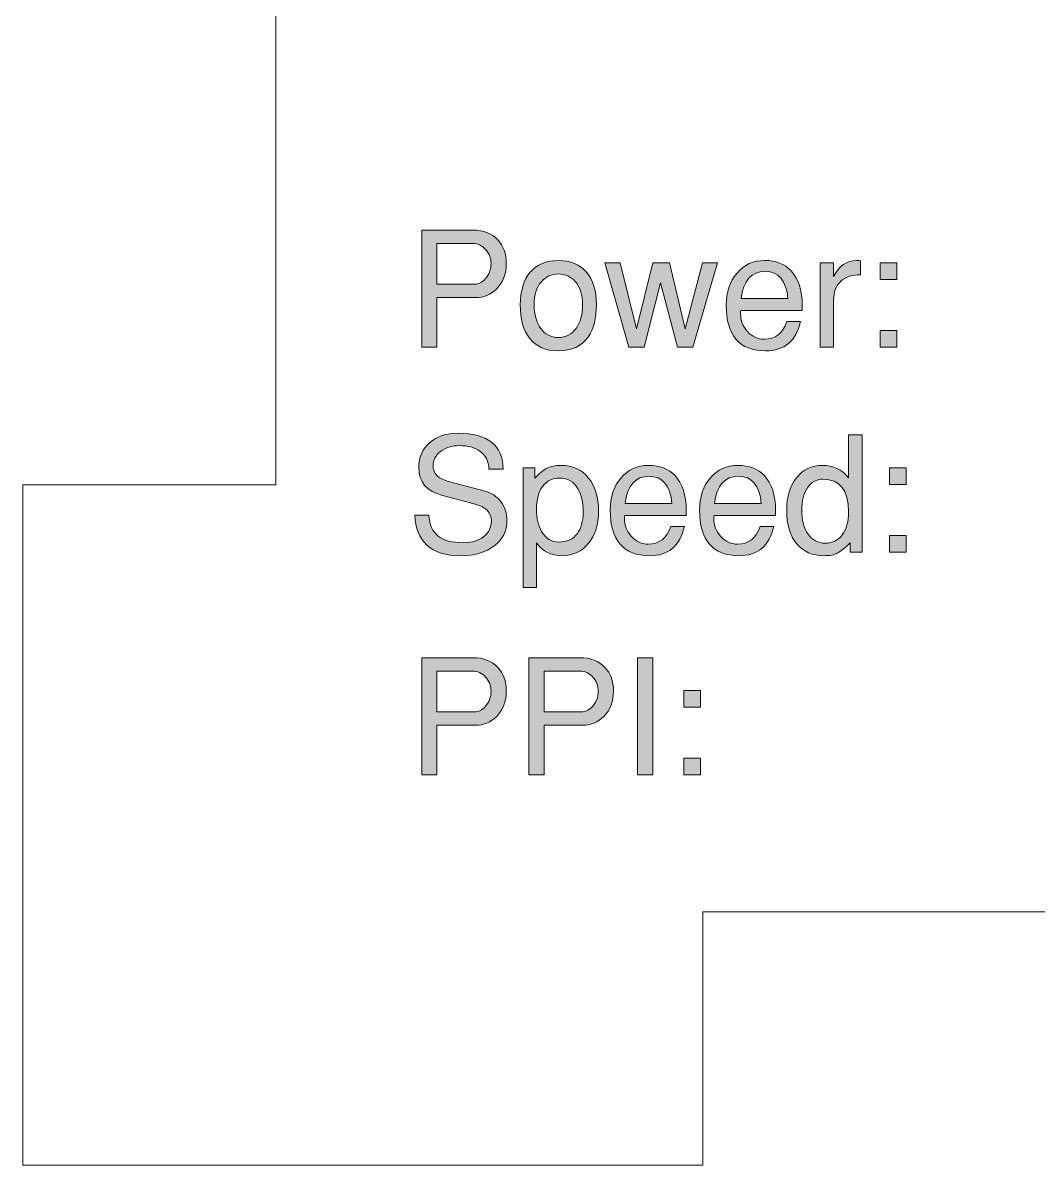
# Model space of a CAD drawing. Header units: inches. Extents: x 0.79 to 6.2, y -4.47 to -0.71.
# Drawn here: x 2.554 to 3.344, y -4.465 to -3.577 of the extents above; entities that cross this region are included whole.
import ezdxf

# ---------------------------------------------------------------- set-up
doc = ezdxf.new("R2010")
doc.units = ezdxf.units.IN
doc.header["$MEASUREMENT"] = 0
doc.layers.add('Layer 1', color=7, linetype='Continuous')

# ---------------------------------------------------------------- blocks, each defined once
blk = doc.blocks.new('block 34')
at = {"layer": 'Layer 1', "true_color": 0xed1f24}
h = blk.add_hatch(color=240, dxfattribs=at)
h.dxf.hatch_style = 2
edge = h.paths.add_edge_path()
edge.add_spline(control_points=[(2.93015, -3.76398), (2.93015, -3.77215), (2.92765, -3.77873), (2.92265, -3.78373), (2.91815, -3.78832), (2.9126, -3.79061), (2.90602, -3.79061), (2.90602, -3.79061), (2.87615, -3.79061), (2.87615, -3.79061), (2.87615, -3.79061), (2.87615, -3.82923), (2.87615, -3.82923), (2.87615, -3.82923), (2.86439, -3.82923), (2.86439, -3.82923), (2.86439, -3.82923), (2.86439, -3.7381), (2.86439, -3.7381), (2.86439, -3.7381), (2.90415, -3.7381), (2.90415, -3.7381), (2.91231, -3.7381), (2.91877, -3.74061), (2.92352, -3.74561), (2.92794, -3.75035), (2.93015, -3.75648), (2.93015, -3.76398)], knot_values=[0, 0, 0, 0, 1, 1, 1, 2, 2, 2, 3, 3, 3, 4, 4, 4, 5, 5, 5, 6, 6, 6, 7, 7, 7, 8, 8, 8, 9, 9, 9, 9], degree=3, periodic=1)
edge = h.paths.add_edge_path()
edge.add_spline(control_points=[(2.91827, -3.76398), (2.91827, -3.75981), (2.91685, -3.75619), (2.91402, -3.75311), (2.91119, -3.75002), (2.90785, -3.74848), (2.90402, -3.74848), (2.90402, -3.74848), (2.87615, -3.74848), (2.87615, -3.74848), (2.87615, -3.74848), (2.87615, -3.78023), (2.87615, -3.78023), (2.87615, -3.78023), (2.90552, -3.78023), (2.90552, -3.78023), (2.90843, -3.78023), (2.91119, -3.77886), (2.91377, -3.7761), (2.91677, -3.77285), (2.91827, -3.76881), (2.91827, -3.76398)], knot_values=[0, 0, 0, 0, 1, 1, 1, 2, 2, 2, 3, 3, 3, 4, 4, 4, 5, 5, 5, 6, 6, 6, 7, 7, 7, 7], degree=3, periodic=1)
h = blk.add_hatch(color=240, dxfattribs=at)
h.dxf.hatch_style = 2
edge = h.paths.add_edge_path()
edge.add_spline(control_points=[(3.00027, -3.79598), (3.00027, -3.80665), (2.9981, -3.81506), (2.99377, -3.82123), (2.98869, -3.8284), (2.98098, -3.83198), (2.97064, -3.83198), (2.9609, -3.83198), (2.95348, -3.82878), (2.94839, -3.82235), (2.94347, -3.81619), (2.94102, -3.8074), (2.94102, -3.79598), (2.94102, -3.78531), (2.94358, -3.77694), (2.94871, -3.77085), (2.95383, -3.76477), (2.96115, -3.76173), (2.97064, -3.76173), (2.98014, -3.76173), (2.98745, -3.76477), (2.99258, -3.77085), (2.99771, -3.77694), (3.00027, -3.78531), (3.00027, -3.79598)], knot_values=[0, 0, 0, 0, 1, 1, 1, 2, 2, 2, 3, 3, 3, 4, 4, 4, 5, 5, 5, 6, 6, 6, 7, 7, 7, 8, 8, 8, 8], degree=3, periodic=1)
edge = h.paths.add_edge_path()
edge.add_spline(control_points=[(2.98952, -3.79598), (2.98952, -3.78857), (2.98764, -3.78265), (2.98389, -3.77823), (2.98048, -3.77423), (2.97606, -3.77223), (2.97064, -3.77223), (2.96522, -3.77223), (2.96081, -3.77423), (2.9574, -3.77823), (2.95365, -3.78265), (2.95177, -3.78857), (2.95177, -3.79598), (2.95177, -3.80373), (2.95348, -3.80994), (2.9569, -3.8146), (2.96031, -3.81927), (2.96489, -3.82161), (2.97064, -3.82161), (2.97639, -3.82161), (2.98098, -3.81927), (2.9844, -3.8146), (2.98781, -3.80994), (2.98952, -3.80373), (2.98952, -3.79598)], knot_values=[0, 0, 0, 0, 1, 1, 1, 2, 2, 2, 3, 3, 3, 4, 4, 4, 5, 5, 5, 6, 6, 6, 7, 7, 7, 8, 8, 8, 8], degree=3, periodic=1)
h = blk.add_hatch(color=240, dxfattribs=at)
h.dxf.hatch_style = 2
h.paths.add_polyline_path([(3.09452, -3.7636), (3.07515, -3.82923), (3.06329, -3.82923), (3.05, -3.77903), (3.03737, -3.82923), (3.02552, -3.82923), (3.00677, -3.7636), (3.0186, -3.7636), (3.03153, -3.81479), (3.04414, -3.7636), (3.05714, -3.7636), (3.06927, -3.81485), (3.08277, -3.7636)])
h = blk.add_hatch(color=240, dxfattribs=at)
h.dxf.hatch_style = 2
edge = h.paths.add_edge_path()
edge.add_spline(control_points=[(3.16039, -3.79673), (3.16039, -3.79831), (3.16035, -3.79961), (3.16027, -3.8006), (3.16027, -3.8006), (3.11252, -3.8006), (3.11252, -3.8006), (3.11243, -3.80119), (3.11239, -3.80202), (3.11239, -3.80311), (3.11239, -3.80836), (3.1142, -3.81298), (3.11782, -3.81698), (3.12143, -3.82098), (3.12573, -3.82298), (3.13072, -3.82298), (3.13936, -3.82298), (3.14522, -3.8184), (3.1483, -3.80923), (3.1483, -3.80923), (3.15902, -3.80923), (3.15902, -3.80923), (3.15552, -3.8244), (3.14648, -3.83198), (3.1319, -3.83198), (3.11148, -3.83198), (3.10127, -3.82015), (3.10127, -3.79648), (3.10127, -3.78632), (3.10406, -3.77798), (3.10965, -3.77148), (3.11523, -3.76498), (3.1224, -3.76173), (3.13114, -3.76173), (3.13972, -3.76173), (3.14656, -3.7644), (3.15165, -3.76973), (3.1574, -3.77581), (3.16031, -3.78482), (3.16039, -3.79673)], knot_values=[0, 0, 0, 0, 1, 1, 1, 2, 2, 2, 3, 3, 3, 4, 4, 4, 5, 5, 5, 6, 6, 6, 7, 7, 7, 8, 8, 8, 9, 9, 9, 10, 10, 10, 11, 11, 11, 12, 12, 12, 13, 13, 13, 13], degree=3, periodic=1)
edge = h.paths.add_edge_path()
edge.add_spline(control_points=[(3.14927, -3.79135), (3.14793, -3.77728), (3.14204, -3.77023), (3.13159, -3.77023), (3.12071, -3.77023), (3.11448, -3.77728), (3.11289, -3.79135), (3.11289, -3.79135), (3.14927, -3.79135), (3.14927, -3.79135)], knot_values=[0, 0, 0, 0, 1, 1, 1, 2, 2, 2, 3, 3, 3, 3], degree=3, periodic=1)
h = blk.add_hatch(color=240, dxfattribs=at)
h.dxf.hatch_style = 2
edge = h.paths.add_edge_path()
edge.add_spline(control_points=[(3.20577, -3.77285), (3.19935, -3.77285), (3.19431, -3.77444), (3.19064, -3.77761), (3.18673, -3.78111), (3.18477, -3.78606), (3.18477, -3.79248), (3.18477, -3.79248), (3.18477, -3.82923), (3.18477, -3.82923), (3.18477, -3.82923), (3.17427, -3.82923), (3.17427, -3.82923), (3.17427, -3.82923), (3.17427, -3.7636), (3.17427, -3.7636), (3.17427, -3.7636), (3.18477, -3.7636), (3.18477, -3.7636), (3.18477, -3.7636), (3.18477, -3.7741), (3.18477, -3.7741), (3.18893, -3.76586), (3.19493, -3.76173), (3.20277, -3.76173), (3.20344, -3.76173), (3.20443, -3.76181), (3.20577, -3.76198), (3.20577, -3.76198), (3.20577, -3.77285), (3.20577, -3.77285)], knot_values=[0, 0, 0, 0, 1, 1, 1, 2, 2, 2, 3, 3, 3, 4, 4, 4, 5, 5, 5, 6, 6, 6, 7, 7, 7, 8, 8, 8, 9, 9, 9, 10, 10, 10, 10], degree=3, periodic=1)
h = blk.add_hatch(color=240, dxfattribs=at)
h.dxf.hatch_style = 2
h.paths.add_polyline_path([(3.23402, -3.7766), (3.22102, -3.7766), (3.22102, -3.7636), (3.23402, -3.7636)])
h.paths.add_polyline_path([(3.23402, -3.82923), (3.22102, -3.82923), (3.22102, -3.81623), (3.23402, -3.81623)])
at = {"layer": 'Layer 1', "lineweight": 0}
for points in [[(3.09452, -3.7636), (3.07515, -3.82923), (3.06329, -3.82923), (3.05, -3.77903), (3.03737, -3.82923), (3.02552, -3.82923), (3.00677, -3.7636), (3.0186, -3.7636), (3.03153, -3.81479), (3.04414, -3.7636), (3.05714, -3.7636), (3.06927, -3.81485), (3.08277, -3.7636), (3.09452, -3.7636)], [(3.23402, -3.7766), (3.22102, -3.7766), (3.22102, -3.7636), (3.23402, -3.7636), (3.23402, -3.7766)], [(3.23402, -3.82923), (3.22102, -3.82923), (3.22102, -3.81623), (3.23402, -3.81623), (3.23402, -3.82923)]]:
    blk.add_lwpolyline(points, dxfattribs=at)
for points, knots in [([(2.93015, -3.76398), (2.93015, -3.77215), (2.92765, -3.77873), (2.92265, -3.78373), (2.91815, -3.78832), (2.9126, -3.79061), (2.90602, -3.79061), (2.90602, -3.79061), (2.87615, -3.79061), (2.87615, -3.79061), (2.87615, -3.79061), (2.87615, -3.82923), (2.87615, -3.82923), (2.87615, -3.82923), (2.86439, -3.82923), (2.86439, -3.82923), (2.86439, -3.82923), (2.86439, -3.7381), (2.86439, -3.7381), (2.86439, -3.7381), (2.90415, -3.7381), (2.90415, -3.7381), (2.91231, -3.7381), (2.91877, -3.74061), (2.92352, -3.74561), (2.92794, -3.75035), (2.93015, -3.75648), (2.93015, -3.76398)], [0, 0, 0, 0, 1, 1, 1, 2, 2, 2, 3, 3, 3, 4, 4, 4, 5, 5, 5, 6, 6, 6, 7, 7, 7, 8, 8, 8, 9, 9, 9, 9]), ([(2.91827, -3.76398), (2.91827, -3.75981), (2.91685, -3.75619), (2.91402, -3.75311), (2.91119, -3.75002), (2.90785, -3.74848), (2.90402, -3.74848), (2.90402, -3.74848), (2.87615, -3.74848), (2.87615, -3.74848), (2.87615, -3.74848), (2.87615, -3.78023), (2.87615, -3.78023), (2.87615, -3.78023), (2.90552, -3.78023), (2.90552, -3.78023), (2.90843, -3.78023), (2.91119, -3.77886), (2.91377, -3.7761), (2.91677, -3.77285), (2.91827, -3.76881), (2.91827, -3.76398)], [0, 0, 0, 0, 1, 1, 1, 2, 2, 2, 3, 3, 3, 4, 4, 4, 5, 5, 5, 6, 6, 6, 7, 7, 7, 7]), ([(3.00027, -3.79598), (3.00027, -3.80665), (2.9981, -3.81506), (2.99377, -3.82123), (2.98869, -3.8284), (2.98098, -3.83198), (2.97064, -3.83198), (2.9609, -3.83198), (2.95348, -3.82878), (2.94839, -3.82235), (2.94347, -3.81619), (2.94102, -3.8074), (2.94102, -3.79598), (2.94102, -3.78531), (2.94358, -3.77694), (2.94871, -3.77085), (2.95383, -3.76477), (2.96115, -3.76173), (2.97064, -3.76173), (2.98014, -3.76173), (2.98745, -3.76477), (2.99258, -3.77085), (2.99771, -3.77694), (3.00027, -3.78531), (3.00027, -3.79598)], [0, 0, 0, 0, 1, 1, 1, 2, 2, 2, 3, 3, 3, 4, 4, 4, 5, 5, 5, 6, 6, 6, 7, 7, 7, 8, 8, 8, 8]), ([(3.16039, -3.79673), (3.16039, -3.79831), (3.16035, -3.79961), (3.16027, -3.8006), (3.16027, -3.8006), (3.11252, -3.8006), (3.11252, -3.8006), (3.11243, -3.80119), (3.11239, -3.80202), (3.11239, -3.80311), (3.11239, -3.80836), (3.1142, -3.81298), (3.11782, -3.81698), (3.12143, -3.82098), (3.12573, -3.82298), (3.13072, -3.82298), (3.13936, -3.82298), (3.14522, -3.8184), (3.1483, -3.80923), (3.1483, -3.80923), (3.15902, -3.80923), (3.15902, -3.80923), (3.15552, -3.8244), (3.14648, -3.83198), (3.1319, -3.83198), (3.11148, -3.83198), (3.10127, -3.82015), (3.10127, -3.79648), (3.10127, -3.78632), (3.10406, -3.77798), (3.10965, -3.77148), (3.11523, -3.76498), (3.1224, -3.76173), (3.13114, -3.76173), (3.13972, -3.76173), (3.14656, -3.7644), (3.15165, -3.76973), (3.1574, -3.77581), (3.16031, -3.78482), (3.16039, -3.79673)], [0, 0, 0, 0, 1, 1, 1, 2, 2, 2, 3, 3, 3, 4, 4, 4, 5, 5, 5, 6, 6, 6, 7, 7, 7, 8, 8, 8, 9, 9, 9, 10, 10, 10, 11, 11, 11, 12, 12, 12, 13, 13, 13, 13]), ([(3.20577, -3.77285), (3.19935, -3.77285), (3.19431, -3.77444), (3.19064, -3.77761), (3.18673, -3.78111), (3.18477, -3.78606), (3.18477, -3.79248), (3.18477, -3.79248), (3.18477, -3.82923), (3.18477, -3.82923), (3.18477, -3.82923), (3.17427, -3.82923), (3.17427, -3.82923), (3.17427, -3.82923), (3.17427, -3.7636), (3.17427, -3.7636), (3.17427, -3.7636), (3.18477, -3.7636), (3.18477, -3.7636), (3.18477, -3.7636), (3.18477, -3.7741), (3.18477, -3.7741), (3.18893, -3.76586), (3.19493, -3.76173), (3.20277, -3.76173), (3.20344, -3.76173), (3.20443, -3.76181), (3.20577, -3.76198), (3.20577, -3.76198), (3.20577, -3.77285), (3.20577, -3.77285)], [0, 0, 0, 0, 1, 1, 1, 2, 2, 2, 3, 3, 3, 4, 4, 4, 5, 5, 5, 6, 6, 6, 7, 7, 7, 8, 8, 8, 9, 9, 9, 10, 10, 10, 10]), ([(2.98952, -3.79598), (2.98952, -3.78857), (2.98764, -3.78265), (2.98389, -3.77823), (2.98048, -3.77423), (2.97606, -3.77223), (2.97064, -3.77223), (2.96522, -3.77223), (2.96081, -3.77423), (2.9574, -3.77823), (2.95365, -3.78265), (2.95177, -3.78857), (2.95177, -3.79598), (2.95177, -3.80373), (2.95348, -3.80994), (2.9569, -3.8146), (2.96031, -3.81927), (2.96489, -3.82161), (2.97064, -3.82161), (2.97639, -3.82161), (2.98098, -3.81927), (2.9844, -3.8146), (2.98781, -3.80994), (2.98952, -3.80373), (2.98952, -3.79598)], [0, 0, 0, 0, 1, 1, 1, 2, 2, 2, 3, 3, 3, 4, 4, 4, 5, 5, 5, 6, 6, 6, 7, 7, 7, 8, 8, 8, 8]), ([(3.14927, -3.79135), (3.14793, -3.77728), (3.14204, -3.77023), (3.13159, -3.77023), (3.12071, -3.77023), (3.11448, -3.77728), (3.11289, -3.79135), (3.11289, -3.79135), (3.14927, -3.79135), (3.14927, -3.79135)], [0, 0, 0, 0, 1, 1, 1, 2, 2, 2, 3, 3, 3, 3])]:
    blk.add_open_spline(points, degree=3, knots=knots, dxfattribs=at)
blk = doc.blocks.new('block 36')
at = {"layer": 'Layer 1', "true_color": 0xed1f24}
h = blk.add_hatch(color=240, dxfattribs=at)
h.dxf.hatch_style = 2
edge = h.paths.add_edge_path()
edge.add_spline(control_points=[(2.93064, -3.96394), (2.93064, -3.9721), (2.92735, -3.97871), (2.92077, -3.98374), (2.91418, -3.98879), (2.90544, -3.99131), (2.89452, -3.99131), (2.88302, -3.99131), (2.87427, -3.98856), (2.86827, -3.98306), (2.86227, -3.97756), (2.85919, -3.96977), (2.85902, -3.95968), (2.85902, -3.95968), (2.86977, -3.95968), (2.86977, -3.95968), (2.87035, -3.96718), (2.87279, -3.97264), (2.87708, -3.97606), (2.88137, -3.97948), (2.88802, -3.98119), (2.89702, -3.98119), (2.90344, -3.98119), (2.90862, -3.97961), (2.91258, -3.97644), (2.91654, -3.97328), (2.91852, -3.9692), (2.91852, -3.96421), (2.91852, -3.95771), (2.91406, -3.9533), (2.90514, -3.95097), (2.90514, -3.95097), (2.88039, -3.94446), (2.88039, -3.94446), (2.86814, -3.94121), (2.86202, -3.93399), (2.86202, -3.92282), (2.86202, -3.91482), (2.86483, -3.90836), (2.87046, -3.90344), (2.87609, -3.89852), (2.88348, -3.89606), (2.89265, -3.89606), (2.91564, -3.89606), (2.92735, -3.9054), (2.92777, -3.92406), (2.92777, -3.92406), (2.91665, -3.92406), (2.91665, -3.92406), (2.91631, -3.91781), (2.91393, -3.9131), (2.90952, -3.90993), (2.90561, -3.9071), (2.90031, -3.90569), (2.89364, -3.90569), (2.8879, -3.90569), (2.88304, -3.90719), (2.87908, -3.91018), (2.87512, -3.91319), (2.87315, -3.91693), (2.87315, -3.92143), (2.87315, -3.92744), (2.87714, -3.93148), (2.88515, -3.93356), (2.88515, -3.93356), (2.91365, -3.94106), (2.91365, -3.94106), (2.91856, -3.9424), (2.9226, -3.9451), (2.92577, -3.94918), (2.92902, -3.95352), (2.93064, -3.95844), (2.93064, -3.96394)], knot_values=[0, 0, 0, 0, 1, 1, 1, 2, 2, 2, 3, 3, 3, 4, 4, 4, 5, 5, 5, 6, 6, 6, 7, 7, 7, 8, 8, 8, 9, 9, 9, 10, 10, 10, 11, 11, 11, 12, 12, 12, 13, 13, 13, 14, 14, 14, 15, 15, 15, 16, 16, 16, 17, 17, 17, 18, 18, 18, 19, 19, 19, 20, 20, 20, 21, 21, 21, 22, 22, 22, 23, 23, 23, 24, 24, 24, 24], degree=3, periodic=1)
h = blk.add_hatch(color=240, dxfattribs=at)
h.dxf.hatch_style = 2
edge = h.paths.add_edge_path()
edge.add_spline(control_points=[(3.2069, -3.98856), (3.2069, -3.98856), (3.19777, -3.98856), (3.19777, -3.98856), (3.19777, -3.98856), (3.19777, -3.98119), (3.19777, -3.98119), (3.1936, -3.98535), (3.19023, -3.98808), (3.18765, -3.98937), (3.18507, -3.99066), (3.18169, -3.99131), (3.17752, -3.99131), (3.16836, -3.99131), (3.16119, -3.98819), (3.15602, -3.98193), (3.15085, -3.97569), (3.14827, -3.96702), (3.14827, -3.95593), (3.14827, -3.94552), (3.15084, -3.9371), (3.15596, -3.93068), (3.16109, -3.92427), (3.16781, -3.92106), (3.17615, -3.92106), (3.18431, -3.92106), (3.19106, -3.92427), (3.1964, -3.93068), (3.1964, -3.93068), (3.1964, -3.89743), (3.1964, -3.89743), (3.1964, -3.89743), (3.2069, -3.89743), (3.2069, -3.89743), (3.2069, -3.89743), (3.2069, -3.98856), (3.2069, -3.98856)], knot_values=[0, 0, 0, 0, 1, 1, 1, 2, 2, 2, 3, 3, 3, 4, 4, 4, 5, 5, 5, 6, 6, 6, 7, 7, 7, 8, 8, 8, 9, 9, 9, 10, 10, 10, 11, 11, 11, 12, 12, 12, 12], degree=3, periodic=1)
edge = h.paths.add_edge_path()
edge.add_spline(control_points=[(3.1964, -3.95719), (3.1964, -3.94027), (3.18971, -3.93181), (3.17634, -3.93181), (3.17127, -3.93181), (3.16729, -3.93406), (3.16438, -3.93856), (3.16148, -3.94306), (3.16002, -3.94885), (3.16002, -3.95593), (3.16002, -3.96368), (3.16164, -3.9699), (3.16488, -3.97456), (3.16812, -3.97923), (3.17261, -3.98156), (3.17834, -3.98156), (3.1839, -3.98156), (3.1883, -3.97939), (3.19154, -3.97506), (3.19478, -3.97073), (3.1964, -3.96477), (3.1964, -3.95719)], knot_values=[0, 0, 0, 0, 1, 1, 1, 2, 2, 2, 3, 3, 3, 4, 4, 4, 5, 5, 5, 6, 6, 6, 7, 7, 7, 7], degree=3, periodic=1)
h = blk.add_hatch(color=240, dxfattribs=at)
h.dxf.hatch_style = 2
edge = h.paths.add_edge_path()
edge.add_spline(control_points=[(3.00189, -3.95681), (3.00189, -3.96698), (2.99929, -3.97527), (2.99408, -3.98168), (2.98887, -3.9881), (2.98206, -3.99131), (2.97365, -3.99131), (2.96514, -3.99131), (2.95848, -3.98802), (2.95365, -3.98143), (2.95365, -3.98143), (2.95365, -4.01606), (2.95365, -4.01606), (2.95365, -4.01606), (2.94314, -4.01606), (2.94314, -4.01606), (2.94314, -4.01606), (2.94314, -3.92293), (2.94314, -3.92293), (2.94314, -3.92293), (2.95227, -3.92293), (2.95227, -3.92293), (2.95227, -3.92293), (2.95227, -3.93106), (2.95227, -3.93106), (2.95577, -3.92723), (2.95898, -3.9246), (2.96189, -3.92318), (2.96481, -3.92177), (2.96848, -3.92106), (2.97289, -3.92106), (2.98164, -3.92106), (2.98866, -3.92427), (2.99396, -3.93068), (2.99925, -3.9371), (3.00189, -3.94581), (3.00189, -3.95681)], knot_values=[0, 0, 0, 0, 1, 1, 1, 2, 2, 2, 3, 3, 3, 4, 4, 4, 5, 5, 5, 6, 6, 6, 7, 7, 7, 8, 8, 8, 9, 9, 9, 10, 10, 10, 11, 11, 11, 12, 12, 12, 12], degree=3, periodic=1)
edge = h.paths.add_edge_path()
edge.add_spline(control_points=[(2.9899, -3.95743), (2.9899, -3.94994), (2.98853, -3.94385), (2.98579, -3.93918), (2.98263, -3.93368), (2.97798, -3.93094), (2.97183, -3.93094), (2.9661, -3.93094), (2.96164, -3.93306), (2.95844, -3.93731), (2.95524, -3.94156), (2.95365, -3.94756), (2.95365, -3.95531), (2.95365, -3.96214), (2.95497, -3.96785), (2.95763, -3.97243), (2.96079, -3.97793), (2.96531, -3.98069), (2.97121, -3.98069), (2.97736, -3.98069), (2.98205, -3.97852), (2.98528, -3.97418), (2.98836, -3.97018), (2.9899, -3.9646), (2.9899, -3.95743)], knot_values=[0, 0, 0, 0, 1, 1, 1, 2, 2, 2, 3, 3, 3, 4, 4, 4, 5, 5, 5, 6, 6, 6, 7, 7, 7, 8, 8, 8, 8], degree=3, periodic=1)
h = blk.add_hatch(color=240, dxfattribs=at)
h.dxf.hatch_style = 2
edge = h.paths.add_edge_path()
edge.add_spline(control_points=[(3.07014, -3.95606), (3.07014, -3.95764), (3.0701, -3.95894), (3.07002, -3.95993), (3.07002, -3.95993), (3.02227, -3.95993), (3.02227, -3.95993), (3.02218, -3.96052), (3.02214, -3.96135), (3.02214, -3.96244), (3.02214, -3.96769), (3.02395, -3.97231), (3.02757, -3.97631), (3.03118, -3.98031), (3.03548, -3.98231), (3.04047, -3.98231), (3.04911, -3.98231), (3.05497, -3.97773), (3.05804, -3.96856), (3.05804, -3.96856), (3.06877, -3.96856), (3.06877, -3.96856), (3.06527, -3.98372), (3.05623, -3.99131), (3.04165, -3.99131), (3.02123, -3.99131), (3.01102, -3.97948), (3.01102, -3.95581), (3.01102, -3.94564), (3.01381, -3.93731), (3.0194, -3.93081), (3.02498, -3.92431), (3.03215, -3.92106), (3.04089, -3.92106), (3.04947, -3.92106), (3.05631, -3.92373), (3.06139, -3.92906), (3.06715, -3.93514), (3.07006, -3.94415), (3.07014, -3.95606)], knot_values=[0, 0, 0, 0, 1, 1, 1, 2, 2, 2, 3, 3, 3, 4, 4, 4, 5, 5, 5, 6, 6, 6, 7, 7, 7, 8, 8, 8, 9, 9, 9, 10, 10, 10, 11, 11, 11, 12, 12, 12, 13, 13, 13, 13], degree=3, periodic=1)
edge = h.paths.add_edge_path()
edge.add_spline(control_points=[(3.05902, -3.95068), (3.05768, -3.9366), (3.05178, -3.92956), (3.04133, -3.92956), (3.03046, -3.92956), (3.02423, -3.9366), (3.02264, -3.95068), (3.02264, -3.95068), (3.05902, -3.95068), (3.05902, -3.95068)], knot_values=[0, 0, 0, 0, 1, 1, 1, 2, 2, 2, 3, 3, 3, 3], degree=3, periodic=1)
h = blk.add_hatch(color=240, dxfattribs=at)
h.dxf.hatch_style = 2
edge = h.paths.add_edge_path()
edge.add_spline(control_points=[(3.13964, -3.95606), (3.13964, -3.95764), (3.1396, -3.95894), (3.13952, -3.95993), (3.13952, -3.95993), (3.09177, -3.95993), (3.09177, -3.95993), (3.09168, -3.96052), (3.09164, -3.96135), (3.09164, -3.96244), (3.09164, -3.96769), (3.09345, -3.97231), (3.09707, -3.97631), (3.10068, -3.98031), (3.10498, -3.98231), (3.10997, -3.98231), (3.11861, -3.98231), (3.12447, -3.97773), (3.12754, -3.96856), (3.12754, -3.96856), (3.13826, -3.96856), (3.13826, -3.96856), (3.13477, -3.98372), (3.12573, -3.99131), (3.11115, -3.99131), (3.09073, -3.99131), (3.08052, -3.97948), (3.08052, -3.95581), (3.08052, -3.94564), (3.08331, -3.93731), (3.08889, -3.93081), (3.09448, -3.92431), (3.10164, -3.92106), (3.11039, -3.92106), (3.11897, -3.92106), (3.12581, -3.92373), (3.13089, -3.92906), (3.13664, -3.93514), (3.13956, -3.94415), (3.13964, -3.95606)], knot_values=[0, 0, 0, 0, 1, 1, 1, 2, 2, 2, 3, 3, 3, 4, 4, 4, 5, 5, 5, 6, 6, 6, 7, 7, 7, 8, 8, 8, 9, 9, 9, 10, 10, 10, 11, 11, 11, 12, 12, 12, 13, 13, 13, 13], degree=3, periodic=1)
edge = h.paths.add_edge_path()
edge.add_spline(control_points=[(3.12852, -3.95068), (3.12718, -3.9366), (3.12128, -3.92956), (3.11083, -3.92956), (3.09996, -3.92956), (3.09373, -3.9366), (3.09214, -3.95068), (3.09214, -3.95068), (3.12852, -3.95068), (3.12852, -3.95068)], knot_values=[0, 0, 0, 0, 1, 1, 1, 2, 2, 2, 3, 3, 3, 3], degree=3, periodic=1)
h = blk.add_hatch(color=240, dxfattribs=at)
h.dxf.hatch_style = 2
h.paths.add_polyline_path([(3.24114, -3.93593), (3.22815, -3.93593), (3.22815, -3.92293), (3.24114, -3.92293)])
h.paths.add_polyline_path([(3.24114, -3.98856), (3.22815, -3.98856), (3.22815, -3.97556), (3.24114, -3.97556)])
at = {"layer": 'Layer 1', "lineweight": 0}
for points in [[(3.24114, -3.93593), (3.22815, -3.93593), (3.22815, -3.92293), (3.24114, -3.92293), (3.24114, -3.93593)], [(3.24114, -3.98856), (3.22815, -3.98856), (3.22815, -3.97556), (3.24114, -3.97556), (3.24114, -3.98856)]]:
    blk.add_lwpolyline(points, dxfattribs=at)
for points, knots in [([(2.93064, -3.96394), (2.93064, -3.9721), (2.92735, -3.97871), (2.92077, -3.98374), (2.91418, -3.98879), (2.90544, -3.99131), (2.89452, -3.99131), (2.88302, -3.99131), (2.87427, -3.98856), (2.86827, -3.98306), (2.86227, -3.97756), (2.85919, -3.96977), (2.85902, -3.95968), (2.85902, -3.95968), (2.86977, -3.95968), (2.86977, -3.95968), (2.87035, -3.96718), (2.87279, -3.97264), (2.87708, -3.97606), (2.88137, -3.97948), (2.88802, -3.98119), (2.89702, -3.98119), (2.90344, -3.98119), (2.90862, -3.97961), (2.91258, -3.97644), (2.91654, -3.97328), (2.91852, -3.9692), (2.91852, -3.96421), (2.91852, -3.95771), (2.91406, -3.9533), (2.90514, -3.95097), (2.90514, -3.95097), (2.88039, -3.94446), (2.88039, -3.94446), (2.86814, -3.94121), (2.86202, -3.93399), (2.86202, -3.92282), (2.86202, -3.91482), (2.86483, -3.90836), (2.87046, -3.90344), (2.87609, -3.89852), (2.88348, -3.89606), (2.89265, -3.89606), (2.91564, -3.89606), (2.92735, -3.9054), (2.92777, -3.92406), (2.92777, -3.92406), (2.91665, -3.92406), (2.91665, -3.92406), (2.91631, -3.91781), (2.91393, -3.9131), (2.90952, -3.90993), (2.90561, -3.9071), (2.90031, -3.90569), (2.89364, -3.90569), (2.8879, -3.90569), (2.88304, -3.90719), (2.87908, -3.91018), (2.87512, -3.91319), (2.87315, -3.91693), (2.87315, -3.92143), (2.87315, -3.92744), (2.87714, -3.93148), (2.88515, -3.93356), (2.88515, -3.93356), (2.91365, -3.94106), (2.91365, -3.94106), (2.91856, -3.9424), (2.9226, -3.9451), (2.92577, -3.94918), (2.92902, -3.95352), (2.93064, -3.95844), (2.93064, -3.96394)], [0, 0, 0, 0, 1, 1, 1, 2, 2, 2, 3, 3, 3, 4, 4, 4, 5, 5, 5, 6, 6, 6, 7, 7, 7, 8, 8, 8, 9, 9, 9, 10, 10, 10, 11, 11, 11, 12, 12, 12, 13, 13, 13, 14, 14, 14, 15, 15, 15, 16, 16, 16, 17, 17, 17, 18, 18, 18, 19, 19, 19, 20, 20, 20, 21, 21, 21, 22, 22, 22, 23, 23, 23, 24, 24, 24, 24]), ([(3.2069, -3.98856), (3.2069, -3.98856), (3.19777, -3.98856), (3.19777, -3.98856), (3.19777, -3.98856), (3.19777, -3.98119), (3.19777, -3.98119), (3.1936, -3.98535), (3.19023, -3.98808), (3.18765, -3.98937), (3.18507, -3.99066), (3.18169, -3.99131), (3.17752, -3.99131), (3.16836, -3.99131), (3.16119, -3.98819), (3.15602, -3.98193), (3.15085, -3.97569), (3.14827, -3.96702), (3.14827, -3.95593), (3.14827, -3.94552), (3.15084, -3.9371), (3.15596, -3.93068), (3.16109, -3.92427), (3.16781, -3.92106), (3.17615, -3.92106), (3.18431, -3.92106), (3.19106, -3.92427), (3.1964, -3.93068), (3.1964, -3.93068), (3.1964, -3.89743), (3.1964, -3.89743), (3.1964, -3.89743), (3.2069, -3.89743), (3.2069, -3.89743), (3.2069, -3.89743), (3.2069, -3.98856), (3.2069, -3.98856)], [0, 0, 0, 0, 1, 1, 1, 2, 2, 2, 3, 3, 3, 4, 4, 4, 5, 5, 5, 6, 6, 6, 7, 7, 7, 8, 8, 8, 9, 9, 9, 10, 10, 10, 11, 11, 11, 12, 12, 12, 12]), ([(3.00189, -3.95681), (3.00189, -3.96698), (2.99929, -3.97527), (2.99408, -3.98168), (2.98887, -3.9881), (2.98206, -3.99131), (2.97365, -3.99131), (2.96514, -3.99131), (2.95848, -3.98802), (2.95365, -3.98143), (2.95365, -3.98143), (2.95365, -4.01606), (2.95365, -4.01606), (2.95365, -4.01606), (2.94314, -4.01606), (2.94314, -4.01606), (2.94314, -4.01606), (2.94314, -3.92293), (2.94314, -3.92293), (2.94314, -3.92293), (2.95227, -3.92293), (2.95227, -3.92293), (2.95227, -3.92293), (2.95227, -3.93106), (2.95227, -3.93106), (2.95577, -3.92723), (2.95898, -3.9246), (2.96189, -3.92318), (2.96481, -3.92177), (2.96848, -3.92106), (2.97289, -3.92106), (2.98164, -3.92106), (2.98866, -3.92427), (2.99396, -3.93068), (2.99925, -3.9371), (3.00189, -3.94581), (3.00189, -3.95681)], [0, 0, 0, 0, 1, 1, 1, 2, 2, 2, 3, 3, 3, 4, 4, 4, 5, 5, 5, 6, 6, 6, 7, 7, 7, 8, 8, 8, 9, 9, 9, 10, 10, 10, 11, 11, 11, 12, 12, 12, 12]), ([(3.07014, -3.95606), (3.07014, -3.95764), (3.0701, -3.95894), (3.07002, -3.95993), (3.07002, -3.95993), (3.02227, -3.95993), (3.02227, -3.95993), (3.02218, -3.96052), (3.02214, -3.96135), (3.02214, -3.96244), (3.02214, -3.96769), (3.02395, -3.97231), (3.02757, -3.97631), (3.03118, -3.98031), (3.03548, -3.98231), (3.04047, -3.98231), (3.04911, -3.98231), (3.05497, -3.97773), (3.05804, -3.96856), (3.05804, -3.96856), (3.06877, -3.96856), (3.06877, -3.96856), (3.06527, -3.98372), (3.05623, -3.99131), (3.04165, -3.99131), (3.02123, -3.99131), (3.01102, -3.97948), (3.01102, -3.95581), (3.01102, -3.94564), (3.01381, -3.93731), (3.0194, -3.93081), (3.02498, -3.92431), (3.03215, -3.92106), (3.04089, -3.92106), (3.04947, -3.92106), (3.05631, -3.92373), (3.06139, -3.92906), (3.06715, -3.93514), (3.07006, -3.94415), (3.07014, -3.95606)], [0, 0, 0, 0, 1, 1, 1, 2, 2, 2, 3, 3, 3, 4, 4, 4, 5, 5, 5, 6, 6, 6, 7, 7, 7, 8, 8, 8, 9, 9, 9, 10, 10, 10, 11, 11, 11, 12, 12, 12, 13, 13, 13, 13]), ([(3.13964, -3.95606), (3.13964, -3.95764), (3.1396, -3.95894), (3.13952, -3.95993), (3.13952, -3.95993), (3.09177, -3.95993), (3.09177, -3.95993), (3.09168, -3.96052), (3.09164, -3.96135), (3.09164, -3.96244), (3.09164, -3.96769), (3.09345, -3.97231), (3.09707, -3.97631), (3.10068, -3.98031), (3.10498, -3.98231), (3.10997, -3.98231), (3.11861, -3.98231), (3.12447, -3.97773), (3.12754, -3.96856), (3.12754, -3.96856), (3.13826, -3.96856), (3.13826, -3.96856), (3.13477, -3.98372), (3.12573, -3.99131), (3.11115, -3.99131), (3.09073, -3.99131), (3.08052, -3.97948), (3.08052, -3.95581), (3.08052, -3.94564), (3.08331, -3.93731), (3.08889, -3.93081), (3.09448, -3.92431), (3.10164, -3.92106), (3.11039, -3.92106), (3.11897, -3.92106), (3.12581, -3.92373), (3.13089, -3.92906), (3.13664, -3.93514), (3.13956, -3.94415), (3.13964, -3.95606)], [0, 0, 0, 0, 1, 1, 1, 2, 2, 2, 3, 3, 3, 4, 4, 4, 5, 5, 5, 6, 6, 6, 7, 7, 7, 8, 8, 8, 9, 9, 9, 10, 10, 10, 11, 11, 11, 12, 12, 12, 13, 13, 13, 13]), ([(2.9899, -3.95743), (2.9899, -3.94994), (2.98853, -3.94385), (2.98579, -3.93918), (2.98263, -3.93368), (2.97798, -3.93094), (2.97183, -3.93094), (2.9661, -3.93094), (2.96164, -3.93306), (2.95844, -3.93731), (2.95524, -3.94156), (2.95365, -3.94756), (2.95365, -3.95531), (2.95365, -3.96214), (2.95497, -3.96785), (2.95763, -3.97243), (2.96079, -3.97793), (2.96531, -3.98069), (2.97121, -3.98069), (2.97736, -3.98069), (2.98205, -3.97852), (2.98528, -3.97418), (2.98836, -3.97018), (2.9899, -3.9646), (2.9899, -3.95743)], [0, 0, 0, 0, 1, 1, 1, 2, 2, 2, 3, 3, 3, 4, 4, 4, 5, 5, 5, 6, 6, 6, 7, 7, 7, 8, 8, 8, 8]), ([(3.05902, -3.95068), (3.05768, -3.9366), (3.05178, -3.92956), (3.04133, -3.92956), (3.03046, -3.92956), (3.02423, -3.9366), (3.02264, -3.95068), (3.02264, -3.95068), (3.05902, -3.95068), (3.05902, -3.95068)], [0, 0, 0, 0, 1, 1, 1, 2, 2, 2, 3, 3, 3, 3]), ([(3.12852, -3.95068), (3.12718, -3.9366), (3.12128, -3.92956), (3.11083, -3.92956), (3.09996, -3.92956), (3.09373, -3.9366), (3.09214, -3.95068), (3.09214, -3.95068), (3.12852, -3.95068), (3.12852, -3.95068)], [0, 0, 0, 0, 1, 1, 1, 2, 2, 2, 3, 3, 3, 3]), ([(3.1964, -3.95719), (3.1964, -3.94027), (3.18971, -3.93181), (3.17634, -3.93181), (3.17127, -3.93181), (3.16729, -3.93406), (3.16438, -3.93856), (3.16148, -3.94306), (3.16002, -3.94885), (3.16002, -3.95593), (3.16002, -3.96368), (3.16164, -3.9699), (3.16488, -3.97456), (3.16812, -3.97923), (3.17261, -3.98156), (3.17834, -3.98156), (3.1839, -3.98156), (3.1883, -3.97939), (3.19154, -3.97506), (3.19478, -3.97073), (3.1964, -3.96477), (3.1964, -3.95719)], [0, 0, 0, 0, 1, 1, 1, 2, 2, 2, 3, 3, 3, 4, 4, 4, 5, 5, 5, 6, 6, 6, 7, 7, 7, 7])]:
    blk.add_open_spline(points, degree=3, knots=knots, dxfattribs=at)
blk = doc.blocks.new('block 38')
at = {"layer": 'Layer 1', "true_color": 0xed1f24}
h = blk.add_hatch(color=240, dxfattribs=at)
h.dxf.hatch_style = 2
edge = h.paths.add_edge_path()
edge.add_spline(control_points=[(2.93015, -4.09652), (2.93015, -4.1047), (2.92765, -4.11127), (2.92265, -4.11628), (2.91815, -4.12086), (2.9126, -4.12316), (2.90602, -4.12316), (2.90602, -4.12316), (2.87615, -4.12316), (2.87615, -4.12316), (2.87615, -4.12316), (2.87615, -4.16178), (2.87615, -4.16178), (2.87615, -4.16178), (2.86439, -4.16178), (2.86439, -4.16178), (2.86439, -4.16178), (2.86439, -4.07065), (2.86439, -4.07065), (2.86439, -4.07065), (2.90415, -4.07065), (2.90415, -4.07065), (2.91231, -4.07065), (2.91877, -4.07315), (2.92352, -4.07815), (2.92794, -4.0829), (2.93015, -4.08903), (2.93015, -4.09652)], knot_values=[0, 0, 0, 0, 1, 1, 1, 2, 2, 2, 3, 3, 3, 4, 4, 4, 5, 5, 5, 6, 6, 6, 7, 7, 7, 8, 8, 8, 9, 9, 9, 9], degree=3, periodic=1)
edge = h.paths.add_edge_path()
edge.add_spline(control_points=[(2.91827, -4.09652), (2.91827, -4.09236), (2.91685, -4.08874), (2.91402, -4.08565), (2.91119, -4.08257), (2.90785, -4.08103), (2.90402, -4.08103), (2.90402, -4.08103), (2.87615, -4.08103), (2.87615, -4.08103), (2.87615, -4.08103), (2.87615, -4.11278), (2.87615, -4.11278), (2.87615, -4.11278), (2.90552, -4.11278), (2.90552, -4.11278), (2.90843, -4.11278), (2.91119, -4.1114), (2.91377, -4.10865), (2.91677, -4.1054), (2.91827, -4.10136), (2.91827, -4.09652)], knot_values=[0, 0, 0, 0, 1, 1, 1, 2, 2, 2, 3, 3, 3, 4, 4, 4, 5, 5, 5, 6, 6, 6, 7, 7, 7, 7], degree=3, periodic=1)
h = blk.add_hatch(color=240, dxfattribs=at)
h.dxf.hatch_style = 2
edge = h.paths.add_edge_path()
edge.add_spline(control_points=[(3.01352, -4.09652), (3.01352, -4.1047), (3.01102, -4.11127), (3.00602, -4.11628), (3.00152, -4.12086), (2.99598, -4.12316), (2.98939, -4.12316), (2.98939, -4.12316), (2.95952, -4.12316), (2.95952, -4.12316), (2.95952, -4.12316), (2.95952, -4.16178), (2.95952, -4.16178), (2.95952, -4.16178), (2.94777, -4.16178), (2.94777, -4.16178), (2.94777, -4.16178), (2.94777, -4.07065), (2.94777, -4.07065), (2.94777, -4.07065), (2.98752, -4.07065), (2.98752, -4.07065), (2.99569, -4.07065), (3.00214, -4.07315), (3.0069, -4.07815), (3.01131, -4.0829), (3.01352, -4.08903), (3.01352, -4.09652)], knot_values=[0, 0, 0, 0, 1, 1, 1, 2, 2, 2, 3, 3, 3, 4, 4, 4, 5, 5, 5, 6, 6, 6, 7, 7, 7, 8, 8, 8, 9, 9, 9, 9], degree=3, periodic=1)
edge = h.paths.add_edge_path()
edge.add_spline(control_points=[(3.00165, -4.09652), (3.00165, -4.09236), (3.00022, -4.08874), (2.9974, -4.08565), (2.99456, -4.08257), (2.99122, -4.08103), (2.98739, -4.08103), (2.98739, -4.08103), (2.95952, -4.08103), (2.95952, -4.08103), (2.95952, -4.08103), (2.95952, -4.11278), (2.95952, -4.11278), (2.95952, -4.11278), (2.98889, -4.11278), (2.98889, -4.11278), (2.99181, -4.11278), (2.99456, -4.1114), (2.99714, -4.10865), (3.00014, -4.1054), (3.00165, -4.10136), (3.00165, -4.09652)], knot_values=[0, 0, 0, 0, 1, 1, 1, 2, 2, 2, 3, 3, 3, 4, 4, 4, 5, 5, 5, 6, 6, 6, 7, 7, 7, 7], degree=3, periodic=1)
h = blk.add_hatch(color=240, dxfattribs=at)
h.dxf.hatch_style = 2
h.paths.add_polyline_path([(3.04402, -4.16178), (3.03227, -4.16178), (3.03227, -4.07065), (3.04402, -4.07065)])
h = blk.add_hatch(color=240, dxfattribs=at)
h.dxf.hatch_style = 2
h.paths.add_polyline_path([(3.08126, -4.10915), (3.06827, -4.10915), (3.06827, -4.09615), (3.08126, -4.09615)])
h.paths.add_polyline_path([(3.08126, -4.16178), (3.06827, -4.16178), (3.06827, -4.14878), (3.08126, -4.14878)])
at = {"layer": 'Layer 1', "lineweight": 0}
for points in [[(3.04402, -4.16178), (3.03227, -4.16178), (3.03227, -4.07065), (3.04402, -4.07065), (3.04402, -4.16178)], [(3.08126, -4.10915), (3.06827, -4.10915), (3.06827, -4.09615), (3.08126, -4.09615), (3.08126, -4.10915)], [(3.08126, -4.16178), (3.06827, -4.16178), (3.06827, -4.14878), (3.08126, -4.14878), (3.08126, -4.16178)]]:
    blk.add_lwpolyline(points, dxfattribs=at)
for points, knots in [([(2.93015, -4.09652), (2.93015, -4.1047), (2.92765, -4.11127), (2.92265, -4.11628), (2.91815, -4.12086), (2.9126, -4.12316), (2.90602, -4.12316), (2.90602, -4.12316), (2.87615, -4.12316), (2.87615, -4.12316), (2.87615, -4.12316), (2.87615, -4.16178), (2.87615, -4.16178), (2.87615, -4.16178), (2.86439, -4.16178), (2.86439, -4.16178), (2.86439, -4.16178), (2.86439, -4.07065), (2.86439, -4.07065), (2.86439, -4.07065), (2.90415, -4.07065), (2.90415, -4.07065), (2.91231, -4.07065), (2.91877, -4.07315), (2.92352, -4.07815), (2.92794, -4.0829), (2.93015, -4.08903), (2.93015, -4.09652)], [0, 0, 0, 0, 1, 1, 1, 2, 2, 2, 3, 3, 3, 4, 4, 4, 5, 5, 5, 6, 6, 6, 7, 7, 7, 8, 8, 8, 9, 9, 9, 9]), ([(3.01352, -4.09652), (3.01352, -4.1047), (3.01102, -4.11127), (3.00602, -4.11628), (3.00152, -4.12086), (2.99598, -4.12316), (2.98939, -4.12316), (2.98939, -4.12316), (2.95952, -4.12316), (2.95952, -4.12316), (2.95952, -4.12316), (2.95952, -4.16178), (2.95952, -4.16178), (2.95952, -4.16178), (2.94777, -4.16178), (2.94777, -4.16178), (2.94777, -4.16178), (2.94777, -4.07065), (2.94777, -4.07065), (2.94777, -4.07065), (2.98752, -4.07065), (2.98752, -4.07065), (2.99569, -4.07065), (3.00214, -4.07315), (3.0069, -4.07815), (3.01131, -4.0829), (3.01352, -4.08903), (3.01352, -4.09652)], [0, 0, 0, 0, 1, 1, 1, 2, 2, 2, 3, 3, 3, 4, 4, 4, 5, 5, 5, 6, 6, 6, 7, 7, 7, 8, 8, 8, 9, 9, 9, 9]), ([(2.91827, -4.09652), (2.91827, -4.09236), (2.91685, -4.08874), (2.91402, -4.08565), (2.91119, -4.08257), (2.90785, -4.08103), (2.90402, -4.08103), (2.90402, -4.08103), (2.87615, -4.08103), (2.87615, -4.08103), (2.87615, -4.08103), (2.87615, -4.11278), (2.87615, -4.11278), (2.87615, -4.11278), (2.90552, -4.11278), (2.90552, -4.11278), (2.90843, -4.11278), (2.91119, -4.1114), (2.91377, -4.10865), (2.91677, -4.1054), (2.91827, -4.10136), (2.91827, -4.09652)], [0, 0, 0, 0, 1, 1, 1, 2, 2, 2, 3, 3, 3, 4, 4, 4, 5, 5, 5, 6, 6, 6, 7, 7, 7, 7]), ([(3.00165, -4.09652), (3.00165, -4.09236), (3.00022, -4.08874), (2.9974, -4.08565), (2.99456, -4.08257), (2.99122, -4.08103), (2.98739, -4.08103), (2.98739, -4.08103), (2.95952, -4.08103), (2.95952, -4.08103), (2.95952, -4.08103), (2.95952, -4.11278), (2.95952, -4.11278), (2.95952, -4.11278), (2.98889, -4.11278), (2.98889, -4.11278), (2.99181, -4.11278), (2.99456, -4.1114), (2.99714, -4.10865), (3.00014, -4.1054), (3.00165, -4.10136), (3.00165, -4.09652)], [0, 0, 0, 0, 1, 1, 1, 2, 2, 2, 3, 3, 3, 4, 4, 4, 5, 5, 5, 6, 6, 6, 7, 7, 7, 7])]:
    blk.add_open_spline(points, degree=3, knots=knots, dxfattribs=at)
blk = doc.blocks.new('block 33')
at = {"layer": 'Layer 1'}
for name in ['block 34', 'block 36', 'block 38']:
    blk.add_blockref(name, (0, 0), dxfattribs=at)
blk = doc.blocks.new('block 2')
at = {"layer": 'Layer 1', "color": 7, "lineweight": 5, "true_color": 0xffffff}
for points in [[(2.75083, -3.41458), (2.75083, -3.9361)], [(2.75083, -3.9361), (2.55402, -3.9361)], [(2.55402, -3.9361), (2.55402, -4.46528)], [(3.08305, -4.46528), (3.08305, -4.26834)], [(3.08305, -4.26834), (3.60472, -4.26834)], [(2.55402, -4.46528), (3.08305, -4.46528)]]:
    blk.add_lwpolyline(points, dxfattribs=at)
at = {"layer": 'Layer 1'}
blk.add_blockref('block 33', (0, 0), dxfattribs=at)

msp = doc.modelspace()

# ---------------------------------------------------------------- block references
at = {"layer": 'Layer 1'}
msp.add_blockref('block 2', (0, 0), dxfattribs=at)

doc.saveas('drawing.dxf')
